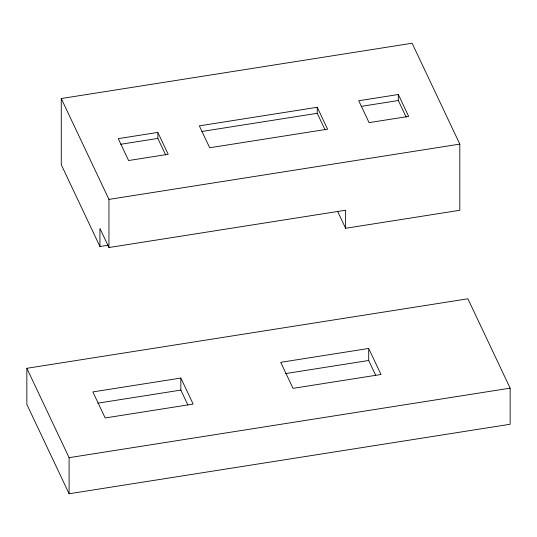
<?xml version="1.0" encoding="UTF-8"?>
<svg xmlns="http://www.w3.org/2000/svg" width="537" height="537" viewBox="0 0 537 537"><rect width="100%" height="100%" fill="white"/><g stroke="black" fill="none" stroke-linecap="round" stroke-linejoin="round"><path stroke-width="0.81" d="M108.219 245.201L99.942 246.51L61.265 164.705L61.265 98.533L412.114 43.242L459.806 144.111L459.806 210.282L345.62 228.279L337.645 211.41M157.838 132.404L118.261 138.64L128.612 160.529L168.188 154.294L157.838 132.404L157.838 138.418L165.691 155.025M317.239 107.279L199.341 125.859L209.692 147.756L327.59 129.175L317.239 107.279L317.239 113.294L325.093 129.9M398.32 94.505L358.743 100.741L369.094 122.631L408.664 116.395L398.32 94.505L398.32 100.52L406.167 117.126M120.738 144.265L157.838 138.418M201.811 131.484L317.239 113.294M361.213 106.366L398.32 100.52M61.265 98.533L108.957 199.402L459.806 144.111M99.942 246.51L99.942 228.46L108.957 247.523L345.62 210.229L345.62 228.279M26.85 368.301L467.902 298.794L510.15 388.157L510.15 424.25L69.098 493.758L26.85 404.395L26.85 368.301L69.098 457.665L69.098 493.758M180.848 378.055L92.861 391.923L105.171 417.954L193.152 404.093L180.848 378.055L180.848 390.09L187.876 404.965M368.697 348.453L280.71 362.321L293.021 388.352L381.008 374.484L368.697 348.453L368.697 360.481L375.732 375.363M97.794 403.173L180.848 390.09M285.644 373.571L368.697 360.481M69.098 457.665L510.15 388.157M108.957 199.402L108.957 247.523"/></g></svg>
